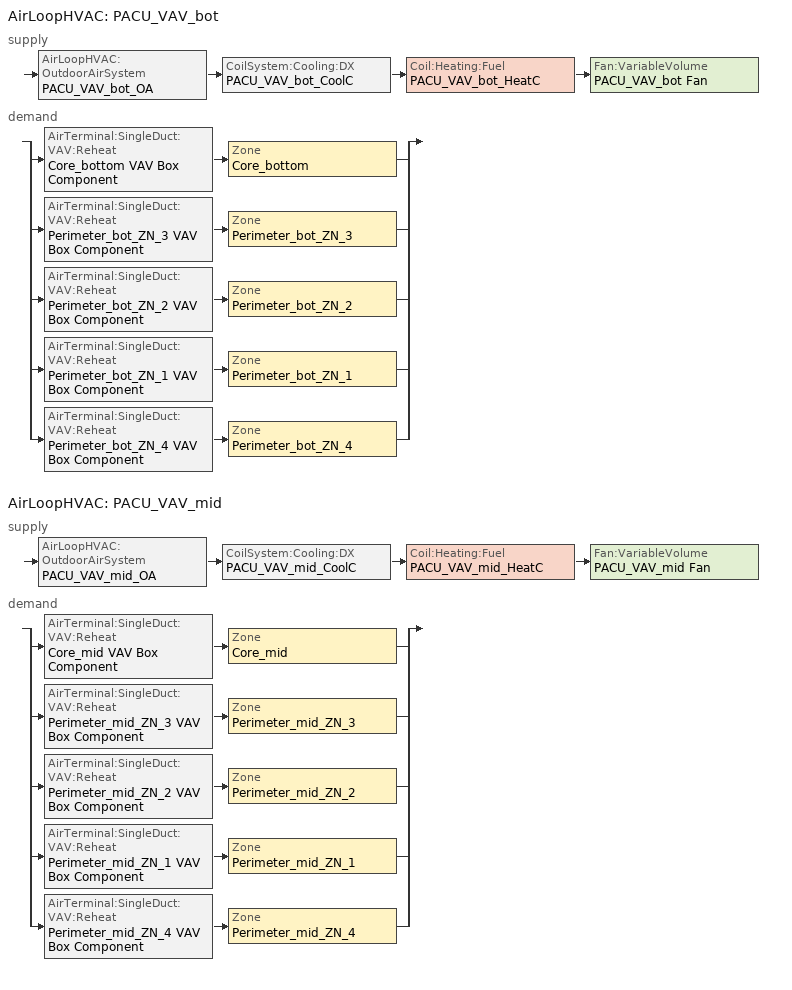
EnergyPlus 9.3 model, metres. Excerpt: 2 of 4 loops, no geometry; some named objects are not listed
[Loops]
AirLoopHVAC 'PACU_VAV_bot'
 supply: AirLoopHVAC:OutdoorAirSystem 'PACU_VAV_bot_OA' > CoilSystem:Cooling:DX 'PACU_VAV_bot_CoolC' > Coil:Heating:Fuel 'PACU_VAV_bot_HeatC' > Fan:VariableVolume 'PACU_VAV_bot Fan'
 demand: split
  | AirTerminal:SingleDuct:VAV:Reheat 'Core_bottom VAV Box Component' > Zone 'Core_bottom'
  | AirTerminal:SingleDuct:VAV:Reheat 'Perimeter_bot_ZN_3 VAV Box Component' > Zone 'Perimeter_bot_ZN_3'
  | AirTerminal:SingleDuct:VAV:Reheat 'Perimeter_bot_ZN_2 VAV Box Component' > Zone 'Perimeter_bot_ZN_2'
  | AirTerminal:SingleDuct:VAV:Reheat 'Perimeter_bot_ZN_1 VAV Box Component' > Zone 'Perimeter_bot_ZN_1'
  | AirTerminal:SingleDuct:VAV:Reheat 'Perimeter_bot_ZN_4 VAV Box Component' > Zone 'Perimeter_bot_ZN_4'
AirLoopHVAC 'PACU_VAV_mid'
 supply: AirLoopHVAC:OutdoorAirSystem 'PACU_VAV_mid_OA' > CoilSystem:Cooling:DX 'PACU_VAV_mid_CoolC' > Coil:Heating:Fuel 'PACU_VAV_mid_HeatC' > Fan:VariableVolume 'PACU_VAV_mid Fan'
 demand: split
  | AirTerminal:SingleDuct:VAV:Reheat 'Core_mid VAV Box Component' > Zone 'Core_mid'
  | AirTerminal:SingleDuct:VAV:Reheat 'Perimeter_mid_ZN_3 VAV Box Component' > Zone 'Perimeter_mid_ZN_3'
  | AirTerminal:SingleDuct:VAV:Reheat 'Perimeter_mid_ZN_2 VAV Box Component' > Zone 'Perimeter_mid_ZN_2'
  | AirTerminal:SingleDuct:VAV:Reheat 'Perimeter_mid_ZN_1 VAV Box Component' > Zone 'Perimeter_mid_ZN_1'
  | AirTerminal:SingleDuct:VAV:Reheat 'Perimeter_mid_ZN_4 VAV Box Component' > Zone 'Perimeter_mid_ZN_4'
[Sizing:Zone] Zone Cooling Design Supply Air Temperature Input Method=SupplyAirTemperature; Zone Cooling Design Supply Air Temperature {C}=12.8; Zone Heating Design Supply Air Temperature Input Method=SupplyAirTemperature; Zone Heating Design Supply Air Temperature {C}=40; Zone Cooling Design Supply Air Humidity Ratio {kgWater/kgDryAir}=0.0085; Zone Heating Design Supply Air Humidity Ratio {kgWater/kgDryAir}=0.008; Zone Heating Sizing Factor=0; Zone Cooling Sizing Factor=0; Cooling Design Air Flow Method=DesignDay; Cooling Design Air Flow Rate {m3/s}=0; Cooling Minimum Air Flow {m3/s}=0; Cooling Minimum Air Flow Fraction=0; Heating Design Air Flow Method=DesignDay; Heating Design Air Flow Rate {m3/s}=0
Name | Design Specification Outdoor Air Object
Core_bottom | SZ DSOA Core_bottom
Core_mid | SZ DSOA Core_mid
Perimeter_bot_ZN_3 | SZ DSOA Perimeter_bot_ZN_3
Perimeter_bot_ZN_2 | SZ DSOA Perimeter_bot_ZN_2
Perimeter_bot_ZN_1 | SZ DSOA Perimeter_bot_ZN_1
Perimeter_bot_ZN_4 | SZ DSOA Perimeter_bot_ZN_4
Perimeter_mid_ZN_3 | SZ DSOA Perimeter_mid_ZN_3
Perimeter_mid_ZN_2 | SZ DSOA Perimeter_mid_ZN_2
Perimeter_mid_ZN_1 | SZ DSOA Perimeter_mid_ZN_1
Perimeter_mid_ZN_4 | SZ DSOA Perimeter_mid_ZN_4
[DesignSpecification:OutdoorAir] Outdoor Air Flow per Zone Floor Area {m3/s-m2}=0.000431773
Name | Outdoor Air Method | Outdoor Air Flow per Zone {m3/s} | Outdoor Air Flow per Person {m3/s-person}
SZ DSOA Core_bottom; SZ DSOA Core_mid; SZ DSOA Perimeter_bot_ZN_3; SZ DSOA Perimeter_bot_ZN_2; SZ DSOA Perimeter_bot_ZN_1; SZ DSOA Perimeter_bot_ZN_4; SZ DSOA Perimeter_mid_ZN_3; SZ DSOA Perimeter_mid_ZN_2; SZ DSOA Perimeter_mid_ZN_1; SZ DSOA Perimeter_mid_ZN_4 | Flow/Area | 0
CM DSOA Core_bottom; CM DSOA Perimeter_bot_ZN_1; CM DSOA Perimeter_bot_ZN_2; CM DSOA Perimeter_bot_ZN_3; CM DSOA Perimeter_bot_ZN_4; CM DSOA Core_mid; CM DSOA Perimeter_mid_ZN_1; CM DSOA Perimeter_mid_ZN_2; CM DSOA Perimeter_mid_ZN_3; CM DSOA Perimeter_mid_ZN_4 | Sum |  | 1e-08
[Sizing:System] Type of Load to Size On=Sensible; Design Outdoor Air Flow Rate {m3/s}=1.19509; Central Heating Maximum System Air Flow Ratio=0.3; Preheat Design Temperature {C}=7; Preheat Design Humidity Ratio {kgWater/kgDryAir}=0.008; Precool Design Temperature {C}=12.8; Precool Design Humidity Ratio {kgWater/kgDryAir}=0.008; Central Cooling Design Supply Air Temperature {C}=12.8; Central Heating Design Supply Air Temperature {C}=12.8; Type of Zone Sum to Use=Coincident; 100% Outdoor Air in Cooling=No; 100% Outdoor Air in Heating=No; Central Cooling Design Supply Air Humidity Ratio {kgWater/kgDryAir}=0.0085; Central Heating Design Supply Air Humidity Ratio {kgWater/kgDryAir}=0.008; Cooling Supply Air Flow Rate Method=DesignDay; Cooling Supply Air Flow Rate {m3/s}=0; Heating Supply Air Flow Rate Method=DesignDay; Heating Supply Air Flow Rate {m3/s}=0; System Outdoor Air Method=ZoneSum; Zone Maximum Outdoor Air Fraction=1; Cooling Design Capacity Method=CoolingDesignCapacity; Cooling Design Capacity {W}=autosize; Heating Design Capacity Method=HeatingDesignCapacity; Heating Design Capacity {W}=autosize; Central Cooling Capacity Control Method=OnOff
PACU_VAV_bot; PACU_VAV_mid
[AirLoopHVAC] Design Supply Air Flow Rate {m3/s}=AUTOSIZE
PACU_VAV_bot; PACU_VAV_mid
[SetpointManager:Scheduled] Control Variable=Temperature; Schedule=Cool-Supply-Air-Temp-Sch
Name | Setpoint Node or NodeList
PACU_VAV_bot_CoolC SAT setpoint | PACU_VAV_bot Supply Equipment Outlet Node
PACU_VAV_mid_CoolC SAT setpoint | PACU_VAV_mid Supply Equipment Outlet Node
[SetpointManager:MixedAir] Control Variable=Temperature
Name | Setpoint Node or NodeList
PACU_VAV_bot_CoolC SAT Manager | PACU_VAV_bot_CoolC-PACU_VAV_bot_HeatCNode
PACU_VAV_bot_HeatC MixedAir Manager | PACU_VAV_bot_HeatC-PACU_VAV_bot FanNode
PACU_VAV_bot_OAMixed Air Temp Manager | PACU_VAV_bot_OA-PACU_VAV_bot_CoolCNode
PACU_VAV_mid_CoolC SAT Manager | PACU_VAV_mid_CoolC-PACU_VAV_mid_HeatCNode
PACU_VAV_mid_HeatC MixedAir Manager | PACU_VAV_mid_HeatC-PACU_VAV_mid FanNode
PACU_VAV_mid_OAMixed Air Temp Manager | PACU_VAV_mid_OA-PACU_VAV_mid_CoolCNode
[Controller:OutdoorAir] Minimum Outdoor Air Flow Rate {m3/s}=0; Maximum Outdoor Air Flow Rate {m3/s}=AUTOSIZE; Economizer Control Type=NoEconomizer; Economizer Control Action Type=ModulateFlow; Lockout Type=NoLockout; Minimum Limit Type=FixedMinimum; Minimum Outdoor Air Schedule=MinOA_Sched
Name | Mechanical Ventilation Controller
PACU_VAV_bot_OA_Controller | PACU_VAV_BOT_DCV
PACU_VAV_mid_OA_Controller | PACU_VAV_MID_DCV
[Zone equipment]
Core_bottom: Core_bottom VAV Box Component
Core_mid: Core_mid VAV Box Component
Perimeter_bot_ZN_3: Perimeter_bot_ZN_3 VAV Box Component
Perimeter_bot_ZN_2: Perimeter_bot_ZN_2 VAV Box Component
Perimeter_bot_ZN_1: Perimeter_bot_ZN_1 VAV Box Component
Perimeter_bot_ZN_4: Perimeter_bot_ZN_4 VAV Box Component
Perimeter_mid_ZN_3: Perimeter_mid_ZN_3 VAV Box Component
Perimeter_mid_ZN_2: Perimeter_mid_ZN_2 VAV Box Component
Perimeter_mid_ZN_1: Perimeter_mid_ZN_1 VAV Box Component
Perimeter_mid_ZN_4: Perimeter_mid_ZN_4 VAV Box Component
[CoilSystem:Cooling:DX] Availability Schedule=ALWAYS_ON
Name | Cooling Coil
PACU_VAV_bot_CoolC | PACU_VAV_bot_CoolC DXCoil
PACU_VAV_mid_CoolC | PACU_VAV_mid_CoolC DXCoil
[AirTerminal:SingleDuct:VAV:Reheat] Availability Schedule=ALWAYS_ON; Maximum Air Flow Rate {m3/s}=AUTOSIZE; Zone Minimum Air Flow Input Method=Constant; Maximum Hot Water or Steam Flow Rate {m3/s}=AUTOSIZE; Minimum Hot Water or Steam Flow Rate {m3/s}=0; Convergence Tolerance=0.001; Damper Heating Action=Normal
Name | Constant Minimum Air Flow Fraction | Reheat Coil
Core_bottom VAV Box Component | 0.3 | Core_bottom VAV Box Reheat Coil
Core_mid VAV Box Component | 0.349898 | Core_mid VAV Box Reheat Coil
Perimeter_bot_ZN_3 VAV Box Component | 0.364469 | Perimeter_bot_ZN_3 VAV Box Reheat Coil
Perimeter_bot_ZN_2 VAV Box Component | 0.3 | Perimeter_bot_ZN_2 VAV Box Reheat Coil
Perimeter_bot_ZN_1 VAV Box Component | 0.3 | Perimeter_bot_ZN_1 VAV Box Reheat Coil
Perimeter_bot_ZN_4 VAV Box Component | 0.3 | Perimeter_bot_ZN_4 VAV Box Reheat Coil
Perimeter_mid_ZN_3 VAV Box Component | 0.3 | Perimeter_mid_ZN_3 VAV Box Reheat Coil
Perimeter_mid_ZN_2 VAV Box Component | 0.3 | Perimeter_mid_ZN_2 VAV Box Reheat Coil
Perimeter_mid_ZN_1 VAV Box Component | 0.3 | Perimeter_mid_ZN_1 VAV Box Reheat Coil
Perimeter_mid_ZN_4 VAV Box Component | 0.3 | Perimeter_mid_ZN_4 VAV Box Reheat Coil
[ZoneControl:Thermostat] Control Type Schedule=Dual Zone Control Type Sched
Name | Zone or ZoneList | Control 1
Core_bottom Thermostat | Core_bottom | Core_bottom DualSPSched
Core_mid Thermostat | Core_mid | Core_mid DualSPSched
Perimeter_bot_ZN_3 Thermostat | Perimeter_bot_ZN_3 | Perimeter_bot_ZN_3 DualSPSched
Perimeter_bot_ZN_2 Thermostat | Perimeter_bot_ZN_2 | Perimeter_bot_ZN_2 DualSPSched
Perimeter_bot_ZN_1 Thermostat | Perimeter_bot_ZN_1 | Perimeter_bot_ZN_1 DualSPSched
Perimeter_bot_ZN_4 Thermostat | Perimeter_bot_ZN_4 | Perimeter_bot_ZN_4 DualSPSched
Perimeter_mid_ZN_3 Thermostat | Perimeter_mid_ZN_3 | Perimeter_mid_ZN_3 DualSPSched
Perimeter_mid_ZN_2 Thermostat | Perimeter_mid_ZN_2 | Perimeter_mid_ZN_2 DualSPSched
Perimeter_mid_ZN_1 Thermostat | Perimeter_mid_ZN_1 | Perimeter_mid_ZN_1 DualSPSched
Perimeter_mid_ZN_4 Thermostat | Perimeter_mid_ZN_4 | Perimeter_mid_ZN_4 DualSPSched
[ThermostatSetpoint:DualSetpoint] Heating Setpoint Temperature Schedule=HTGSETP_SCH_YES_OPTIMUM; Cooling Setpoint Temperature Schedule=CLGSETP_SCH_YES_OPTIMUM
Core_bottom DualSPSched; Core_mid DualSPSched; Perimeter_bot_ZN_3 DualSPSched; Perimeter_bot_ZN_2 DualSPSched; Perimeter_bot_ZN_1 DualSPSched; Perimeter_bot_ZN_4 DualSPSched; Perimeter_mid_ZN_3 DualSPSched; Perimeter_mid_ZN_2 DualSPSched; Perimeter_mid_ZN_1 DualSPSched; Perimeter_mid_ZN_4 DualSPSched
[Coil:Heating:Electric] Availability Schedule=ALWAYS_ON; Efficiency=1; Nominal Capacity {W}=AUTOSIZE
Core_bottom VAV Box Reheat Coil; Core_mid VAV Box Reheat Coil; Perimeter_bot_ZN_3 VAV Box Reheat Coil; Perimeter_bot_ZN_2 VAV Box Reheat Coil; Perimeter_bot_ZN_1 VAV Box Reheat Coil; Perimeter_bot_ZN_4 VAV Box Reheat Coil; Perimeter_mid_ZN_3 VAV Box Reheat Coil; Perimeter_mid_ZN_2 VAV Box Reheat Coil; Perimeter_mid_ZN_1 VAV Box Reheat Coil; Perimeter_mid_ZN_4 VAV Box Reheat Coil
[Coil:Heating:Fuel] Availability Schedule=ALWAYS_ON; Fuel Type=NaturalGas; Burner Efficiency=0.8; Nominal Capacity {W}=AUTOSIZE
PACU_VAV_bot_HeatC; PACU_VAV_mid_HeatC
[Coil:Cooling:DX:TwoSpeed] Availability Schedule=ALWAYS_ON; High Speed Gross Rated Total Cooling Capacity {W}=AUTOSIZE; High Speed Rated Sensible Heat Ratio=AUTOSIZE; High Speed Gross Rated Cooling COP {W/W}=3.39929; High Speed Rated Air Flow Rate {m3/s}=AUTOSIZE; Total Cooling Capacity Function of Temperature Curve=FURNACE_PACU_VAV_CoolCCarrier48TM014_12tons_CapFT; Total Cooling Capacity Function of Flow Fraction Curve=FURNACE_PACU_VAV_CoolCCarrier48TM014_12tons_FFF; Energy Input Ratio Function of Temperature Curve=FURNACE_PACU_VAV_CoolCCarrier48TM014_12tons_EIRFT; Energy Input Ratio Function of Flow Fraction Curve=FURNACE_PACU_VAV_CoolCCarrier48TM014_12tons_EIRFFF; Part Load Fraction Correlation Curve=FURNACE_PACU_VAV_CoolCIEA_HVAC_BESTEST_9ton-PLR; Low Speed Gross Rated Total Cooling Capacity {W}=AUTOSIZE; Low Speed Gross Rated Sensible Heat Ratio=0.69; Low Speed Gross Rated Cooling COP {W/W}=3.39929; Low Speed Rated Air Flow Rate {m3/s}=AUTOSIZE; Low Speed Total Cooling Capacity Function of Temperature Curve=FURNACE_PACU_VAV_CoolCCarrier48TM014_12tons_CapFT; Low Speed Energy Input Ratio Function of Temperature Curve=FURNACE_PACU_VAV_CoolCCarrier48TM014_12tons_EIRFT
PACU_VAV_bot_CoolC DXCoil; PACU_VAV_mid_CoolC DXCoil
[Fan:VariableVolume] Availability Schedule=HVACOperationSchd; Fan Total Efficiency=0.6006; Pressure Rise {Pa}=1389.42; Maximum Flow Rate {m3/s}=AUTOSIZE; Fan Power Minimum Flow Rate Input Method=Fraction; Fan Power Minimum Flow Fraction=0.25; Motor Efficiency=0.924; Motor In Airstream Fraction=1; Fan Power Coefficient 1=0.0408; Fan Power Coefficient 2=0.088; Fan Power Coefficient 3=-0.0729; Fan Power Coefficient 4=0.9437; Fan Power Coefficient 5=0
PACU_VAV_bot Fan; PACU_VAV_mid Fan
[Controller:MechanicalVentilation] Availability Schedule=MinOA_Sched; Demand Controlled Ventilation=Yes; System Outdoor Air Method=VentilationRateProcedure
Name | Zone 1 | Design Specification Outdoor Air Object Name 1 | Design Specification Zone Air Distribution Object Name 1 | Zone 2 | Design Specification Outdoor Air Object Name 2 | Design Specification Zone Air Distribution Object Name 2 | Zone 3 | Design Specification Outdoor Air Object Name 3 | Design Specification Zone Air Distribution Object Name 3 | Zone 4 | Design Specification Outdoor Air Object Name 4 | Design Specification Zone Air Distribution Object Name 4 | Zone 5 | Design Specification Outdoor Air Object Name 5 | Design Specification Zone Air Distribution Object Name 5
PACU_VAV_BOT_DCV | Core_bottom | CM DSOA Core_bottom | CM DSZAD Core_bottom | Perimeter_bot_ZN_1 | CM DSOA Perimeter_bot_ZN_1 | CM DSZAD Perimeter_bot_ZN_1 | Perimeter_bot_ZN_2 | CM DSOA Perimeter_bot_ZN_2 | CM DSZAD Perimeter_bot_ZN_2 | Perimeter_bot_ZN_3 | CM DSOA Perimeter_bot_ZN_3 | CM DSZAD Perimeter_bot_ZN_3 | Perimeter_bot_ZN_4 | CM DSOA Perimeter_bot_ZN_4 | CM DSZAD Perimeter_bot_ZN_4
PACU_VAV_MID_DCV | Core_mid | CM DSOA Core_mid | CM DSZAD Core_mid | Perimeter_mid_ZN_1 | CM DSOA Perimeter_mid_ZN_1 | CM DSZAD Perimeter_mid_ZN_1 | Perimeter_mid_ZN_2 | CM DSOA Perimeter_mid_ZN_2 | CM DSZAD Perimeter_mid_ZN_2 | Perimeter_mid_ZN_3 | CM DSOA Perimeter_mid_ZN_3 | CM DSZAD Perimeter_mid_ZN_3 | Perimeter_mid_ZN_4 | CM DSOA Perimeter_mid_ZN_4 | CM DSZAD Perimeter_mid_ZN_4
[DesignSpecification:ZoneAirDistribution] Zone Air Distribution Effectiveness in Cooling Mode=1; Zone Air Distribution Effectiveness in Heating Mode=1
CM DSZAD Core_bottom; CM DSZAD Perimeter_bot_ZN_1; CM DSZAD Perimeter_bot_ZN_2; CM DSZAD Perimeter_bot_ZN_3; CM DSZAD Perimeter_bot_ZN_4; CM DSZAD Core_mid; CM DSZAD Perimeter_mid_ZN_1; CM DSZAD Perimeter_mid_ZN_2; CM DSZAD Perimeter_mid_ZN_3; CM DSZAD Perimeter_mid_ZN_4
[EnergyManagementSystem:Sensor]
Name | Output:Variable or Output:Meter Index Key | Output:Variable or Output:Meter
Core_bottom_LSr | Core_bottom | Zone Lights Electric Power
Core_bottom_Occ_Sensor | Core_bottom | People Occupant Count
Core_mid_LSr | Core_mid | Zone Lights Electric Power
Core_mid_Occ_Sensor | Core_mid | People Occupant Count
Perimeter_bot_ZN_3_LSr | Perimeter_bot_ZN_3 | Zone Lights Electric Power
Perimeter_bot_ZN_3_Occ_Sensor | Perimeter_bot_ZN_3 | People Occupant Count
Perimeter_bot_ZN_2_LSr | Perimeter_bot_ZN_2 | Zone Lights Electric Power
Perimeter_bot_ZN_2_Occ_Sensor | Perimeter_bot_ZN_2 | People Occupant Count
Perimeter_bot_ZN_1_LSr | Perimeter_bot_ZN_1 | Zone Lights Electric Power
Perimeter_bot_ZN_1_Occ_Sensor | Perimeter_bot_ZN_1 | People Occupant Count
Perimeter_bot_ZN_4_LSr | Perimeter_bot_ZN_4 | Zone Lights Electric Power
Perimeter_bot_ZN_4_Occ_Sensor | Perimeter_bot_ZN_4 | People Occupant Count
Perimeter_mid_ZN_3_LSr | Perimeter_mid_ZN_3 | Zone Lights Electric Power
Perimeter_mid_ZN_3_Occ_Sensor | Perimeter_mid_ZN_3 | People Occupant Count
Perimeter_mid_ZN_2_LSr | Perimeter_mid_ZN_2 | Zone Lights Electric Power
Perimeter_mid_ZN_2_Occ_Sensor | Perimeter_mid_ZN_2 | People Occupant Count
Perimeter_mid_ZN_1_LSr | Perimeter_mid_ZN_1 | Zone Lights Electric Power
Perimeter_mid_ZN_1_Occ_Sensor | Perimeter_mid_ZN_1 | People Occupant Count
Perimeter_mid_ZN_4_LSr | Perimeter_mid_ZN_4 | Zone Lights Electric Power
Perimeter_mid_ZN_4_Occ_Sensor | Perimeter_mid_ZN_4 | People Occupant Count
PACU_VAV_bot_htg | PACU_VAV_bot | Air System Heating Coil Total Heating Energy
PACU_VAV_bot_clg | PACU_VAV_bot | Air System Cooling Coil Total Cooling Energy
PACU_VAV_bot_fan | PACU_VAV_bot | Air System Fan Electric Energy
PACU_VAV_mid_htg | PACU_VAV_mid | Air System Heating Coil Total Heating Energy
PACU_VAV_mid_clg | PACU_VAV_mid | Air System Cooling Coil Total Cooling Energy
PACU_VAV_mid_fan | PACU_VAV_mid | Air System Fan Electric Energy
[EnergyManagementSystem:Actuator]
Name | Actuated Component Unique | Actuated Component Type | Actuated Component Control Type
CLGSETP_SCH_Actuator | CLGSETP_SCH_Yes_Optimum | Schedule:Compact | Schedule Value
HTGSETP_SCH_Actuator | HTGSETP_SCH_Yes_Optimum | Schedule:Compact | Schedule Value
Core_bottom_Light_Actuator | Core_bottom_lights | Lights | Electric Power Level
Core_mid_Light_Actuator | Core_mid_lights | Lights | Electric Power Level
Core_top_Light_Actuator | Core_top_lights | Lights | Electric Power Level
Perimeter_top_ZN_3_Light_Actuator | Perimeter_top_ZN_3_lights | Lights | Electric Power Level
Perimeter_top_ZN_2_Light_Actuator | Perimeter_top_ZN_2_lights | Lights | Electric Power Level
Perimeter_top_ZN_1_Light_Actuator | Perimeter_top_ZN_1_lights | Lights | Electric Power Level
Perimeter_top_ZN_4_Light_Actuator | Perimeter_top_ZN_4_lights | Lights | Electric Power Level
Perimeter_bot_ZN_3_Light_Actuator | Perimeter_bot_ZN_3_lights | Lights | Electric Power Level
Perimeter_bot_ZN_2_Light_Actuator | Perimeter_bot_ZN_2_lights | Lights | Electric Power Level
Perimeter_bot_ZN_1_Light_Actuator | Perimeter_bot_ZN_1_lights | Lights | Electric Power Level
Perimeter_bot_ZN_4_Light_Actuator | Perimeter_bot_ZN_4_lights | Lights | Electric Power Level
Perimeter_mid_ZN_3_Light_Actuator | Perimeter_mid_ZN_3_lights | Lights | Electric Power Level
Perimeter_mid_ZN_2_Light_Actuator | Perimeter_mid_ZN_2_lights | Lights | Electric Power Level
Perimeter_mid_ZN_1_Light_Actuator | Perimeter_mid_ZN_1_lights | Lights | Electric Power Level
Perimeter_mid_ZN_4_Light_Actuator | Perimeter_mid_ZN_4_lights | Lights | Electric Power Level
[EnergyManagementSystem:InternalVariable] Internal Data Type=Zone Floor Area
Name | Internal Data Index Key
Core_bottom_Area | Core_bottom
Core_mid_Area | Core_mid
Perimeter_bot_ZN_3_Area | Perimeter_bot_ZN_3
Perimeter_bot_ZN_2_Area | Perimeter_bot_ZN_2
Perimeter_bot_ZN_1_Area | Perimeter_bot_ZN_1
Perimeter_bot_ZN_4_Area | Perimeter_bot_ZN_4
Perimeter_mid_ZN_3_Area | Perimeter_mid_ZN_3
Perimeter_mid_ZN_2_Area | Perimeter_mid_ZN_2
Perimeter_mid_ZN_1_Area | Perimeter_mid_ZN_1
Perimeter_mid_ZN_4_Area | Perimeter_mid_ZN_4
[EnergyManagementSystem:MeteredOutputVariable] Update Frequency=SystemTimestep; EMS Program or Subroutine=total_fan_breakdown; Resource Type=Electricity; Group Type=HVAC; End-Use Category=Fans; Units=J
Name | EMS Variable
Htg Fan Energy | total_htg_fan
Clg Fan Energy | total_clg_fan
Htg and Clg Fan Energy | total_htgclg_fan
No Htg or Clg Fan Energy | total_none_fan
Offset Fan Energy | total_general_fan
[Schedule:Compact]
ALWAYS_ON; MinOA_Sched: Through: 12/31, For: AllDays, Until: 24:00, 1
HVACOperationSchd: Through: 12/31, For: Weekdays SummerDesignDay, Until: 06:00, 0, Until: 22:00, 1, Until: 24:00, 0, For: Saturday WinterDesignDay, Until: 06:00, 0, Until: 18:00, 1, Until: 24:00, 0, For:Sunday Holidays AllOtherDays, Until: 24:00, 0
HTGSETP_SCH_YES_OPTIMUM: Through: 12/31, For: WinterDesignDay, Until: 05:00, 15.6, Until: 06:00, 17.6, Until: 07:00, 19.6, Until: 22:00, 21, Until: 24:00, 15.6, For: Weekdays, Until: 05:00, 15.6, Until: 06:00, 17.8, Until: 07:00, 20, Until: 22:00, 21, Until: 24:00, 15.6, For SummerDesignDay, Until: 24:00, 15.6, For: Saturday, Until: 05:00, 15.6, Until: 06:00, 17.8, Until: 07:00, 20, Until: 17:00, 21, Until: 24:00, 15.6, For:Sunday Holidays AllOtherDays, Until: 24:00, 15.6
CLGSETP_SCH_YES_OPTIMUM: Through: 12/31, For: SummerDesignDay, Until: 05:00, 26.7, Until: 06:00, 25.7, Until: 07:00, 25, Until: 22:00, 24, Until: 24:00, 26.7, For: Weekdays, Until: 05:00, 26.7, Until: 06:00, 25.6, Until: 07:00, 25, Until: 22:00, 24, Until: 24:00, 26.7, For: Saturday, Until: 05:00, 26.7, Until: 06:00, 25.7, Until: 07:00, 25, Until: 17:00, 24, Until: 24:00, 26.7, For WinterDesignDay, Until: 24:00, 26.7, For:Sunday Holidays AllOtherDays, Until: 24:00, 26.7
Dual Zone Control Type Sched: Through: 12/31, For: AllDays, Until: 24:00, 4
Cool-Supply-Air-Temp-Sch: Through: 12/31, For: AllDays, Until: 24:00, 12.8
[Curve:Biquadratic] Minimum Value of x=16.5556; Maximum Value of x=22.1111; Minimum Value of y=23.7778; Maximum Value of y=47.66
Name | Coefficient1 Constant | Coefficient2 x | Coefficient3 x**2 | Coefficient4 y | Coefficient5 y**2 | Coefficient6 x*y
FURNACE_PACU_VAV_CoolCCarrier48TM014_12tons_CapFT | 1.39072 | -0.0529058 | 0.0018423 | 0.00058267 | -0.000186814 | 0.000265159
FURNACE_PACU_VAV_CoolCCarrier48TM014_12tons_EIRFT | -0.536161 | 0.105138 | -0.00172659 | 0.0149848 | 0.000659948 | -0.0017385
[Curve:Quadratic]
Name | Coefficient1 Constant | Coefficient2 x | Coefficient3 x**2 | Minimum Value of x | Maximum Value of x
FURNACE_PACU_VAV_CoolCCarrier48TM014_12tons_FFF | 0.718954 | 0.435436 | -0.154193 | 0.75 | 1.25
FURNACE_PACU_VAV_CoolCCarrier48TM014_12tons_EIRFFF | 1.19525 | -0.306138 | 0.110973 | 0.75 | 1.25
FURNACE_PACU_VAV_CoolCIEA_HVAC_BESTEST_9ton-PLR | 0.771 | 0.229 | 0 | 0 | 1
